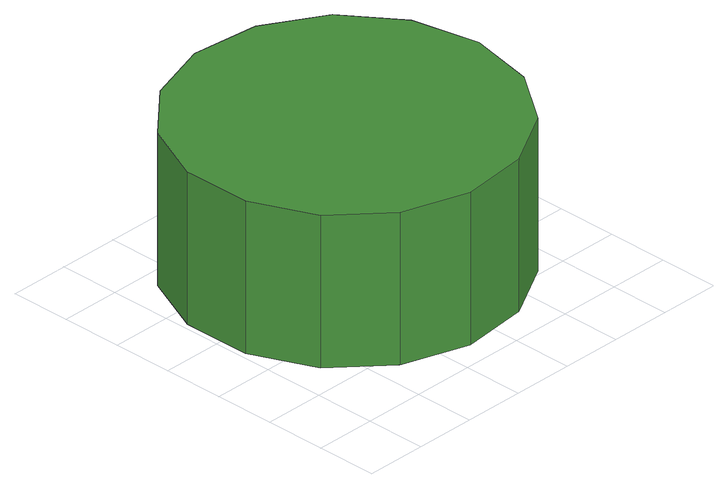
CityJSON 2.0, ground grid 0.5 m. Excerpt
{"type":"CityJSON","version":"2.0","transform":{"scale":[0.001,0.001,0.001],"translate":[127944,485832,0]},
"CityObjects":{
"tree1":{"type":"SolitaryVegetationObject","attributes":{"function":"something"},"geometry":[{"type":"MultiSurface","lod":"1","boundaries":[[[0,1,2,3,4,5,6,7,8,9,10,11,12,13,14]],[[15,16,17,18,19,20,21,22,23,24,25,26,27,28,29]],[[0,29,28,1]],[[1,28,27,2]],[[2,27,26,3]],[[3,26,25,4]],[[4,25,24,5]],[[5,24,23,6]],[[6,23,22,7]],[[7,22,21,8]],[[8,21,20,9]],[[9,20,19,10]],[[10,19,18,11]],[[11,18,17,12]],[[12,17,16,13]],[[13,16,15,14]],[[14,15,29,0]]]}]}
},
"vertices":[
[2737,1549,1822],[2620,2101,1822],[2288,2558,1822],[1799,2841,1822],[1237,2900,1822],[699,2725,1822],[279,2347,1822],[50,1831,1822],[50,1266,1822],[279,750,1822],[699,372,1822],[1237,197,1822],[1799,256,1822],[2288,539,1822],[2620,996,1822],[2620,996,552],[2288,539,552],[1799,256,552],[1237,197,552],[699,372,552],[279,750,552],[50,1266,552],[50,1831,552],[279,2347,552],[699,2725,552],[1237,2900,552],[1799,2841,552],[2288,2558,552],[2620,2101,552],[2737,1549,552]
]}
